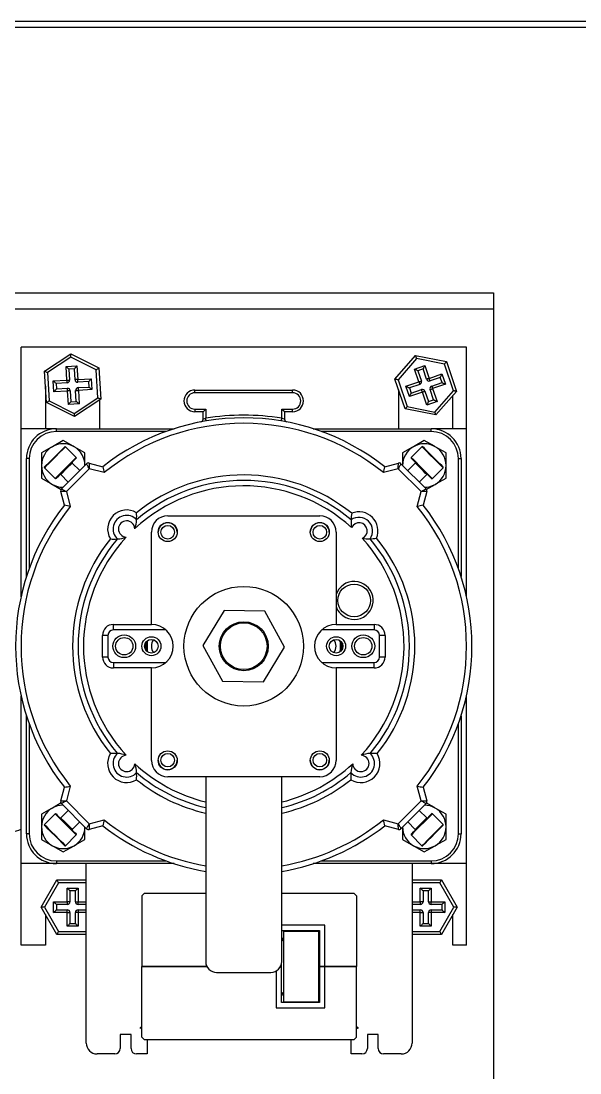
# Model space of a CAD drawing. Header units: millimetres. Extents: x 4754612 to 5801174, y 2368242 to 2777223.
# Drawn here: x 4952166.3 to 4952239.8, y 2603211.4 to 2603349.6 of the extents above; entities that cross this region are included whole.
import ezdxf

# ---------------------------------------------------------------- set-up
doc = ezdxf.new("R2010")
doc.units = ezdxf.units.MM
doc.header["$LTSCALE"] = 1000
doc.layers.add('(주)하나기공-LEADER', color=7, linetype='Continuous')

msp = doc.modelspace()

# ---------------------------------------------------------------- linework, layer by layer
at = {"layer": '(주)하나기공-LEADER', "color": 8, "linetype": 'ByBlock', "lineweight": -2}
for p, q in [((4952228.443, 2603311.764), (4952035.586, 2603311.764)), ((4952166.315, 2603296.05), (4952166.315, 2603306.764)), ((4952224.886, 2603306.764), (4952166.315, 2603306.764)), ((4952224.886, 2603296.05), (4952224.886, 2603306.764)), ((4952169.413, 2603303.611), (4952172.856, 2603305.881)), ((4952172.88, 2603305.469), (4952169.782, 2603303.426)), ((4952172.856, 2603305.881), (4952176.543, 2603304.035)), ((4952176.199, 2603303.808), (4952172.88, 2603305.469)), ((4952215.483, 2603302.564), (4952218.199, 2603305.668)), ((4952218.332, 2603305.277), (4952215.888, 2603302.484)), ((4952218.199, 2603305.668), (4952222.245, 2603304.868)), ((4952221.973, 2603304.558), (4952218.332, 2603305.277)), ((4952222.245, 2603304.868), (4952223.575, 2603300.964)), ((4952169.658, 2603299.494), (4952169.413, 2603303.611)), ((4952169.782, 2603303.426), (4952170.002, 2603299.721)), ((4952172.239, 2603304.217), (4952173.665, 2603304.302)), ((4952172.345, 2603302.435), (4952172.239, 2603304.217)), ((4952173.33, 2603303.925), (4952172.617, 2603303.882)), ((4952172.617, 2603303.882), (4952172.702, 2603302.456)), ((4952173.415, 2603302.498), (4952173.33, 2603303.925)), ((4952173.665, 2603304.302), (4952173.771, 2603302.52)), ((4952176.419, 2603300.103), (4952176.199, 2603303.808)), ((4952176.543, 2603304.035), (4952176.788, 2603299.918)), ((4952218.047, 2603303.9), (4952219.399, 2603304.361)), ((4952218.623, 2603302.21), (4952218.047, 2603303.9)), ((4952219.176, 2603303.908), (4952218.5, 2603303.677)), ((4952218.5, 2603303.677), (4952218.961, 2603302.325)), ((4952219.637, 2603302.556), (4952219.176, 2603303.908)), ((4952219.399, 2603304.361), (4952219.975, 2603302.671)), ((4952223.17, 2603301.044), (4952221.973, 2603304.558)), ((4952170.562, 2603302.329), (4952172.345, 2603302.435)), ((4952170.647, 2603300.903), (4952170.562, 2603302.329)), ((4952172.366, 2603302.078), (4952170.94, 2603301.994)), ((4952173.771, 2603302.52), (4952175.554, 2603302.626)), ((4952175.218, 2603302.248), (4952173.792, 2603302.163)), ((4952175.261, 2603301.535), (4952175.218, 2603302.248)), ((4952175.554, 2603302.626), (4952175.638, 2603301.2)), ((4952216.814, 2603298.661), (4952215.483, 2603302.564)), ((4952215.888, 2603302.484), (4952217.085, 2603298.971)), ((4952216.932, 2603301.634), (4952218.623, 2603302.21)), ((4952219.975, 2603302.671), (4952221.665, 2603303.247)), ((4952221.442, 2603302.793), (4952220.09, 2603302.333)), ((4952220.32, 2603301.657), (4952221.673, 2603302.117)), ((4952221.673, 2603302.117), (4952221.442, 2603302.793)), ((4952221.665, 2603303.247), (4952222.126, 2603301.894)), ((4952169.529, 2603301.658), (4952169.529, 2603296.05)), ((4952172.43, 2603301.009), (4952170.647, 2603300.903)), ((4952170.94, 2603301.994), (4952170.983, 2603301.28)), ((4952170.983, 2603301.28), (4952172.409, 2603301.365)), ((4952172.536, 2603299.226), (4952172.43, 2603301.009)), ((4952172.786, 2603301.03), (4952172.871, 2603299.604)), ((4952173.584, 2603299.646), (4952173.499, 2603301.072)), ((4952173.835, 2603301.45), (4952175.261, 2603301.535)), ((4952175.638, 2603301.2), (4952173.856, 2603301.094)), ((4952173.856, 2603301.094), (4952173.962, 2603299.311)), ((4952189.172, 2603300.78), (4952189.172, 2603301.137)), ((4952189.172, 2603301.137), (4952202.029, 2603301.137)), ((4952202.029, 2603300.78), (4952189.172, 2603300.78)), ((4952202.029, 2603300.78), (4952202.029, 2603301.137)), ((4952215.958, 2603301.172), (4952215.958, 2603296.05)), ((4952217.393, 2603300.282), (4952216.932, 2603301.634)), ((4952218.738, 2603301.872), (4952217.385, 2603301.411)), ((4952217.385, 2603301.411), (4952217.616, 2603300.735)), ((4952219.083, 2603300.858), (4952217.393, 2603300.282)), ((4952217.616, 2603300.735), (4952218.968, 2603301.196)), ((4952219.659, 2603299.167), (4952219.083, 2603300.858)), ((4952219.421, 2603300.973), (4952219.882, 2603299.621)), ((4952220.558, 2603299.851), (4952220.097, 2603301.203)), ((4952222.126, 2603301.894), (4952220.436, 2603301.319)), ((4952220.436, 2603301.319), (4952221.011, 2603299.628)), ((4952220.726, 2603298.251), (4952223.17, 2603301.044)), ((4952223.575, 2603300.964), (4952220.859, 2603297.861)), ((4952173.345, 2603297.648), (4952169.658, 2603299.494)), ((4952170.002, 2603299.721), (4952173.321, 2603298.059)), ((4952173.962, 2603299.311), (4952172.536, 2603299.226)), ((4952172.871, 2603299.604), (4952173.584, 2603299.646)), ((4952173.321, 2603298.059), (4952176.419, 2603300.103)), ((4952176.788, 2603299.918), (4952173.345, 2603297.648)), ((4952176.672, 2603296.05), (4952176.672, 2603299.841)), ((4952221.011, 2603299.628), (4952219.659, 2603299.167)), ((4952219.882, 2603299.621), (4952220.558, 2603299.851)), ((4952223.1, 2603296.05), (4952223.1, 2603300.422)), ((4952189.172, 2603298.637), (4952190.6, 2603298.637)), ((4952189.172, 2603298.637), (4952189.172, 2603298.28)), ((4952190.243, 2603298.28), (4952189.172, 2603298.28)), ((4952190.6, 2603298.637), (4952190.243, 2603298.28)), ((4952190.243, 2603297.293), (4952190.243, 2603298.28)), ((4952190.6, 2603298.637), (4952190.6, 2603297.421)), ((4952200.6, 2603297.421), (4952200.6, 2603298.637)), ((4952200.6, 2603298.637), (4952202.029, 2603298.637)), ((4952200.958, 2603298.28), (4952200.958, 2603297.293)), ((4952202.029, 2603298.28), (4952200.958, 2603298.28)), ((4952202.029, 2603298.28), (4952202.029, 2603298.637)), ((4952220.859, 2603297.861), (4952216.814, 2603298.661)), ((4952217.085, 2603298.971), (4952220.726, 2603298.251)), ((4952166.315, 2603273.986), (4952166.315, 2603296.05)), ((4952170.958, 2603296.05), (4952166.315, 2603296.05)), ((4952170.958, 2603295.693), (4952170.958, 2603296.05)), ((4952170.958, 2603296.05), (4952186.453, 2603296.05)), ((4952185.405, 2603295.693), (4952170.958, 2603295.693)), ((4952204.748, 2603296.05), (4952220.243, 2603296.05)), ((4952220.243, 2603295.693), (4952205.796, 2603295.693)), ((4952224.886, 2603296.05), (4952220.243, 2603296.05)), ((4952220.243, 2603295.693), (4952220.243, 2603296.05)), ((4952224.886, 2603273.986), (4952224.886, 2603296.05)), ((4952171.862, 2603294.516), (4952170.433, 2603293.691)), ((4952219.339, 2603294.516), (4952217.91, 2603293.691)), ((4952169.005, 2603292.867), (4952169.005, 2603291.217)), ((4952170.841, 2603292.469), (4952172.064, 2603293.692)), ((4952173.579, 2603292.278), (4952172.165, 2603293.692)), ((4952174.719, 2603292.867), (4952173.29, 2603293.691)), ((4952174.719, 2603291.217), (4952174.719, 2603292.867)), ((4952216.482, 2603292.867), (4952216.482, 2603291.217)), ((4952219.036, 2603293.692), (4952217.622, 2603292.278)), ((4952222.196, 2603292.867), (4952220.768, 2603293.691)), ((4952222.196, 2603291.217), (4952222.196, 2603292.867)), ((4952167.386, 2603292.121), (4952167.029, 2603292.121)), ((4952167.029, 2603276.626), (4952167.029, 2603292.121)), ((4952167.386, 2603292.121), (4952167.386, 2603277.674)), ((4952169.005, 2603291.217), (4952169.005, 2603289.568)), ((4952170.801, 2603289.5), (4952172.31, 2603291.009)), ((4952171.625, 2603288.153), (4952174.926, 2603291.454)), ((4952172.31, 2603291.009), (4952173.579, 2603292.278)), ((4952173.579, 2603292.177), (4952172.356, 2603290.954)), ((4952173.049, 2603291.545), (4952172.356, 2603290.853)), ((4952174.033, 2603290.561), (4952173.049, 2603291.545)), ((4952175.271, 2603291.547), (4952177.063, 2603291.066)), ((4952214.137, 2603291.066), (4952215.93, 2603291.547)), ((4952216.275, 2603291.454), (4952219.576, 2603288.153)), ((4952218.152, 2603291.545), (4952217.168, 2603290.561)), ((4952221.739, 2603291.09), (4952221.814, 2603291.015)), ((4952222.196, 2603289.568), (4952222.196, 2603291.217)), ((4952223.815, 2603292.121), (4952224.172, 2603292.121)), ((4952223.815, 2603277.674), (4952223.815, 2603292.121)), ((4952224.172, 2603292.121), (4952224.172, 2603276.626)), ((4952169.387, 2603290.914), (4952170.801, 2603289.5)), ((4952172.356, 2603290.853), (4952171.534, 2603290.03)), ((4952171.534, 2603290.03), (4952172.518, 2603289.046)), ((4952175.285, 2603290.803), (4952172.276, 2603287.794)), ((4952177.226, 2603290.283), (4952175.285, 2603290.803)), ((4952215.916, 2603290.803), (4952213.974, 2603290.283)), ((4952218.925, 2603287.794), (4952215.916, 2603290.803)), ((4952218.683, 2603289.046), (4952219.667, 2603290.03)), ((4952220.4, 2603289.5), (4952221.814, 2603290.914)), ((4952169.005, 2603289.568), (4952170.433, 2603288.743)), ((4952219.598, 2603288.068), (4952220.768, 2603288.743)), ((4952220.322, 2603289.578), (4952220.4, 2603289.5)), ((4952172.013, 2603286.015), (4952171.532, 2603287.808)), ((4952172.276, 2603287.794), (4952172.796, 2603285.853)), ((4952218.405, 2603285.853), (4952218.925, 2603287.794)), ((4952219.668, 2603287.808), (4952219.188, 2603286.015)), ((4952185.6, 2603284.621), (4952205.6, 2603284.621)), ((4952183.458, 2603270.336), (4952183.458, 2603282.479)), ((4952207.743, 2603282.479), (4952207.743, 2603270.336)), ((4952193.014, 2603272.175), (4952190.24, 2603267.587)), ((4952198.374, 2603272.066), (4952193.014, 2603272.175)), ((4952200.96, 2603267.37), (4952198.374, 2603272.066)), ((4952178.458, 2603269.621), (4952178.458, 2603270.336)), ((4952178.458, 2603270.336), (4952183.458, 2603270.336)), ((4952207.743, 2603270.336), (4952212.743, 2603270.336)), ((4952212.743, 2603270.336), (4952212.743, 2603269.621)), ((4952177.029, 2603266.05), (4952177.029, 2603268.907)), ((4952177.743, 2603268.907), (4952177.029, 2603268.907)), ((4952177.743, 2603268.907), (4952177.743, 2603266.05)), ((4952185.347, 2603269.621), (4952178.458, 2603269.621)), ((4952212.743, 2603269.621), (4952205.853, 2603269.621)), ((4952213.458, 2603266.05), (4952213.458, 2603268.907)), ((4952214.172, 2603268.907), (4952213.458, 2603268.907)), ((4952214.172, 2603268.907), (4952214.172, 2603266.05)), ((4952190.24, 2603267.587), (4952192.827, 2603262.891)), ((4952198.187, 2603262.783), (4952200.96, 2603267.37)), ((4952177.743, 2603266.05), (4952177.029, 2603266.05)), ((4952178.458, 2603265.336), (4952178.458, 2603264.621)), ((4952178.458, 2603265.336), (4952185.347, 2603265.336)), ((4952205.853, 2603265.336), (4952212.743, 2603265.336)), ((4952212.743, 2603264.621), (4952212.743, 2603265.336)), ((4952214.172, 2603266.05), (4952213.458, 2603266.05)), ((4952183.458, 2603264.621), (4952178.458, 2603264.621)), ((4952183.458, 2603252.479), (4952183.458, 2603264.621)), ((4952212.743, 2603264.621), (4952207.743, 2603264.621)), ((4952207.743, 2603264.621), (4952207.743, 2603252.479)), ((4952192.827, 2603262.891), (4952198.187, 2603262.783)), ((4952166.315, 2603238.907), (4952166.315, 2603260.971)), ((4952224.886, 2603238.907), (4952224.886, 2603260.971)), ((4952167.029, 2603242.836), (4952167.029, 2603258.331)), ((4952224.172, 2603258.331), (4952224.172, 2603242.836)), ((4952167.386, 2603257.283), (4952167.386, 2603242.836)), ((4952223.815, 2603242.836), (4952223.815, 2603257.283)), ((4952205.6, 2603250.336), (4952185.6, 2603250.336)), ((4952190.6, 2603250.336), (4952190.6, 2603226.05)), ((4952200.6, 2603226.05), (4952200.6, 2603250.336)), ((4952171.532, 2603247.149), (4952172.013, 2603248.942)), ((4952172.796, 2603249.105), (4952172.276, 2603247.163)), ((4952218.925, 2603247.163), (4952218.405, 2603249.105)), ((4952219.188, 2603248.942), (4952219.668, 2603247.149)), ((4952171.603, 2603246.889), (4952170.433, 2603246.214)), ((4952174.926, 2603243.503), (4952171.625, 2603246.804)), ((4952172.276, 2603247.163), (4952175.285, 2603244.154)), ((4952215.916, 2603244.154), (4952218.925, 2603247.163)), ((4952219.576, 2603246.804), (4952216.275, 2603243.503)), ((4952169.005, 2603245.39), (4952169.005, 2603243.74)), ((4952170.801, 2603245.457), (4952169.387, 2603244.043)), ((4952172.518, 2603245.911), (4952171.534, 2603244.927)), ((4952219.667, 2603244.927), (4952218.683, 2603245.911)), ((4952221.814, 2603244.043), (4952220.4, 2603245.457)), ((4952222.196, 2603245.39), (4952220.768, 2603246.214)), ((4952222.196, 2603243.74), (4952222.196, 2603245.39)), ((4952173.049, 2603243.412), (4952174.033, 2603244.396)), ((4952175.285, 2603244.154), (4952177.226, 2603244.674)), ((4952213.974, 2603244.674), (4952215.916, 2603244.154)), ((4952217.168, 2603244.396), (4952218.152, 2603243.412)), ((4952167.386, 2603242.836), (4952167.029, 2603242.836)), ((4952169.005, 2603243.74), (4952169.005, 2603242.09)), ((4952172.165, 2603241.265), (4952173.579, 2603242.679)), ((4952174.719, 2603242.09), (4952174.719, 2603243.74)), ((4952177.063, 2603243.891), (4952175.271, 2603243.41)), ((4952215.93, 2603243.41), (4952214.137, 2603243.891)), ((4952216.482, 2603243.74), (4952216.482, 2603242.09)), ((4952217.622, 2603242.679), (4952219.036, 2603241.265)), ((4952222.196, 2603242.09), (4952222.196, 2603243.74)), ((4952223.815, 2603242.836), (4952224.172, 2603242.836)), ((4952169.005, 2603242.09), (4952170.433, 2603241.266)), ((4952171.862, 2603240.441), (4952173.29, 2603241.266)), ((4952216.482, 2603242.09), (4952217.91, 2603241.266)), ((4952219.339, 2603240.441), (4952220.768, 2603241.266)), ((4952170.958, 2603238.907), (4952166.315, 2603238.907)), ((4952166.315, 2603228.193), (4952166.315, 2603238.907)), ((4952170.958, 2603239.264), (4952170.958, 2603238.907)), ((4952170.958, 2603239.264), (4952185.405, 2603239.264)), ((4952186.453, 2603238.907), (4952170.958, 2603238.907)), ((4952174.886, 2603215.336), (4952174.886, 2603238.907)), ((4952220.243, 2603238.907), (4952204.748, 2603238.907)), ((4952205.796, 2603239.264), (4952220.243, 2603239.264)), ((4952217.743, 2603238.907), (4952217.743, 2603215.336)), ((4952220.243, 2603239.264), (4952220.243, 2603238.907)), ((4952224.886, 2603238.907), (4952220.243, 2603238.907)), ((4952224.886, 2603228.193), (4952224.886, 2603238.907)), ((4952168.977, 2603233.193), (4952171.038, 2603236.764)), ((4952171.245, 2603236.407), (4952169.389, 2603233.193)), ((4952171.038, 2603236.764), (4952174.886, 2603236.764)), ((4952174.886, 2603236.407), (4952171.245, 2603236.407)), ((4952172.386, 2603233.907), (4952172.386, 2603235.693)), ((4952172.386, 2603235.693), (4952173.815, 2603235.693)), ((4952173.815, 2603235.693), (4952173.815, 2603233.907)), ((4952217.743, 2603236.764), (4952221.591, 2603236.764)), ((4952221.385, 2603236.407), (4952217.743, 2603236.407)), ((4952218.815, 2603235.693), (4952220.243, 2603235.693)), ((4952218.815, 2603233.907), (4952218.815, 2603235.693)), ((4952220.243, 2603235.693), (4952220.243, 2603233.907)), ((4952223.241, 2603233.193), (4952221.385, 2603236.407)), ((4952221.591, 2603236.764), (4952223.653, 2603233.193)), ((4952172.743, 2603235.336), (4952172.743, 2603233.907)), ((4952173.458, 2603235.336), (4952172.743, 2603235.336)), ((4952173.458, 2603233.907), (4952173.458, 2603235.336)), ((4952182.565, 2603235.043), (4952182.208, 2603234.686)), ((4952182.208, 2603234.686), (4952182.208, 2603225.4)), ((4952182.565, 2603235.043), (4952190.6, 2603235.043)), ((4952200.6, 2603235.043), (4952210.065, 2603235.043)), ((4952210.422, 2603234.686), (4952210.065, 2603235.043)), ((4952210.422, 2603234.686), (4952210.422, 2603225.4)), ((4952219.172, 2603235.336), (4952219.172, 2603233.907)), ((4952219.886, 2603235.336), (4952219.172, 2603235.336)), ((4952219.886, 2603233.907), (4952219.886, 2603235.336)), ((4952169.389, 2603233.193), (4952168.977, 2603233.193)), ((4952171.038, 2603229.621), (4952168.977, 2603233.193)), ((4952169.389, 2603233.193), (4952171.245, 2603229.979)), ((4952170.6, 2603232.479), (4952170.6, 2603233.907)), ((4952170.6, 2603233.907), (4952172.386, 2603233.907)), ((4952170.958, 2603233.55), (4952170.958, 2603232.836)), ((4952172.386, 2603233.55), (4952170.958, 2603233.55)), ((4952172.743, 2603233.907), (4952172.386, 2603233.907)), ((4952172.386, 2603233.907), (4952172.386, 2603233.55)), ((4952173.458, 2603233.907), (4952173.815, 2603233.907)), ((4952173.815, 2603233.55), (4952173.815, 2603233.907)), ((4952173.815, 2603233.907), (4952174.886, 2603233.907)), ((4952174.886, 2603233.55), (4952173.815, 2603233.55)), ((4952217.743, 2603233.907), (4952218.815, 2603233.907)), ((4952218.815, 2603233.55), (4952217.743, 2603233.55)), ((4952218.815, 2603233.907), (4952218.815, 2603233.55)), ((4952219.172, 2603233.907), (4952218.815, 2603233.907)), ((4952219.886, 2603233.907), (4952220.243, 2603233.907)), ((4952220.243, 2603233.907), (4952222.029, 2603233.907)), ((4952220.243, 2603233.55), (4952220.243, 2603233.907)), ((4952221.672, 2603233.55), (4952220.243, 2603233.55)), ((4952221.385, 2603229.979), (4952223.241, 2603233.193)), ((4952223.653, 2603233.193), (4952221.591, 2603229.621)), ((4952221.672, 2603232.836), (4952221.672, 2603233.55)), ((4952222.029, 2603233.907), (4952222.029, 2603232.479)), ((4952223.653, 2603233.193), (4952223.241, 2603233.193)), ((4952169.529, 2603232.236), (4952169.529, 2603228.193)), ((4952172.386, 2603232.479), (4952170.6, 2603232.479)), ((4952170.958, 2603232.836), (4952172.386, 2603232.836)), ((4952172.386, 2603232.479), (4952172.386, 2603232.836)), ((4952172.386, 2603230.693), (4952172.386, 2603232.479)), ((4952172.386, 2603232.479), (4952172.743, 2603232.479)), ((4952172.743, 2603232.479), (4952172.743, 2603231.05)), ((4952173.458, 2603231.05), (4952173.458, 2603232.479)), ((4952173.815, 2603232.479), (4952173.458, 2603232.479)), ((4952173.815, 2603232.836), (4952173.815, 2603232.479)), ((4952173.815, 2603232.836), (4952174.886, 2603232.836)), ((4952173.815, 2603232.479), (4952173.815, 2603230.693)), ((4952174.886, 2603232.479), (4952173.815, 2603232.479)), ((4952217.743, 2603232.836), (4952218.815, 2603232.836)), ((4952218.815, 2603232.479), (4952217.743, 2603232.479)), ((4952218.815, 2603232.479), (4952218.815, 2603232.836)), ((4952218.815, 2603230.693), (4952218.815, 2603232.479)), ((4952218.815, 2603232.479), (4952219.172, 2603232.479)), ((4952219.172, 2603232.479), (4952219.172, 2603231.05)), ((4952219.886, 2603231.05), (4952219.886, 2603232.479)), ((4952220.243, 2603232.479), (4952219.886, 2603232.479)), ((4952220.243, 2603232.836), (4952221.672, 2603232.836)), ((4952220.243, 2603232.836), (4952220.243, 2603232.479)), ((4952220.243, 2603232.479), (4952220.243, 2603230.693)), ((4952222.029, 2603232.479), (4952220.243, 2603232.479)), ((4952223.1, 2603228.193), (4952223.1, 2603232.236)), ((4952173.815, 2603230.693), (4952172.386, 2603230.693)), ((4952172.743, 2603231.05), (4952173.458, 2603231.05)), ((4952206.279, 2603230.829), (4952200.6, 2603230.829)), ((4952206.279, 2603225.4), (4952206.279, 2603230.829)), ((4952220.243, 2603230.693), (4952218.815, 2603230.693)), ((4952219.172, 2603231.05), (4952219.886, 2603231.05)), ((4952174.886, 2603229.621), (4952171.038, 2603229.621)), ((4952171.245, 2603229.979), (4952174.886, 2603229.979)), ((4952200.6, 2603230.114), (4952205.565, 2603230.114)), ((4952200.85, 2603230.043), (4952205.493, 2603230.043)), ((4952200.85, 2603220.757), (4952200.85, 2603230.043)), ((4952205.493, 2603230.043), (4952205.493, 2603230.114)), ((4952205.493, 2603220.757), (4952205.493, 2603230.043)), ((4952205.565, 2603230.114), (4952205.565, 2603225.4)), ((4952217.743, 2603229.979), (4952221.385, 2603229.979)), ((4952221.591, 2603229.621), (4952217.743, 2603229.621)), ((4952169.529, 2603228.193), (4952166.315, 2603228.193)), ((4952224.886, 2603228.193), (4952223.1, 2603228.193)), ((4952182.208, 2603225.4), (4952190.757, 2603225.4)), ((4952182.208, 2603216.114), (4952182.208, 2603225.4)), ((4952190.757, 2603225.4), (4952182.208, 2603225.4)), ((4952192.029, 2603224.621), (4952199.172, 2603224.621)), ((4952199.85, 2603224.793), (4952199.85, 2603219.971)), ((4952200.444, 2603225.4), (4952200.565, 2603225.4)), ((4952200.565, 2603225.4), (4952200.444, 2603225.4)), ((4952200.565, 2603225.4), (4952200.565, 2603225.733)), ((4952200.565, 2603220.686), (4952200.565, 2603225.4)), ((4952205.565, 2603225.4), (4952206.279, 2603225.4)), ((4952205.565, 2603225.4), (4952205.565, 2603220.686)), ((4952206.279, 2603225.4), (4952205.565, 2603225.4)), ((4952206.279, 2603225.4), (4952210.422, 2603225.4)), ((4952206.279, 2603219.971), (4952206.279, 2603225.4)), ((4952210.422, 2603225.4), (4952206.279, 2603225.4)), ((4952210.422, 2603216.114), (4952210.422, 2603225.4)), ((4952205.565, 2603220.686), (4952200.565, 2603220.686)), ((4952200.85, 2603220.757), (4952205.493, 2603220.757)), ((4952205.493, 2603220.686), (4952205.493, 2603220.757)), ((4952199.85, 2603219.971), (4952206.279, 2603219.971)), ((4952180.779, 2603216.471), (4952179.35, 2603216.471)), ((4952179.35, 2603216.471), (4952179.35, 2603214.621)), ((4952180.779, 2603214.621), (4952180.779, 2603216.471)), ((4952182.208, 2603217.461), (4952181.932, 2603217.347)), ((4952181.932, 2603217.347), (4952182.208, 2603217.233)), ((4952210.697, 2603217.347), (4952210.422, 2603217.461)), ((4952210.422, 2603217.233), (4952210.697, 2603217.347)), ((4952213.279, 2603216.471), (4952211.85, 2603216.471)), ((4952211.85, 2603216.471), (4952211.85, 2603214.621)), ((4952213.279, 2603214.621), (4952213.279, 2603216.471)), ((4952182.208, 2603216.114), (4952182.565, 2603215.757)), ((4952210.065, 2603215.757), (4952182.565, 2603215.757)), ((4952182.922, 2603215.757), (4952182.922, 2603213.907)), ((4952209.708, 2603213.907), (4952209.708, 2603215.757)), ((4952210.065, 2603215.757), (4952210.422, 2603216.114)), ((4952178.636, 2603213.907), (4952176.315, 2603213.907)), ((4952182.922, 2603213.907), (4952181.493, 2603213.907)), ((4952211.136, 2603213.907), (4952209.708, 2603213.907)), ((4952216.315, 2603213.907), (4952213.993, 2603213.907))]:
    msp.add_line(p, q, dxfattribs=at)
at = {"layer": '(주)하나기공-LEADER', "color": 4}
msp.add_lwpolyline([(4952312.443, 2603348.764), (4952013.3, 2603348.764), (4952013.3, 2603349.621), (4952013.3, 2603349.621), (4952312.443, 2603349.621)], dxfattribs=at)
at = {"layer": '(주)하나기공-LEADER', "color": 8, "linetype": 'ByBlock', "lineweight": -2}
msp.add_lwpolyline([(4952228.443, 2603208.907), (4952035.586, 2603208.907), (4952035.586, 2603311.764), (4952035.586, 2603313.907), (4952228.443, 2603313.907), (4952228.443, 2603311.764)], close=True, dxfattribs=at)
for points in [[(4952172.88, 2603305.469), (4952172.875, 2603305.55), (4952172.871, 2603305.627), (4952172.866, 2603305.698), (4952172.863, 2603305.76), (4952172.86, 2603305.812), (4952172.857, 2603305.85), (4952172.856, 2603305.873), (4952172.856, 2603305.881)], [(4952218.332, 2603305.277), (4952218.306, 2603305.354), (4952218.281, 2603305.427), (4952218.258, 2603305.494), (4952218.238, 2603305.553), (4952218.221, 2603305.602), (4952218.209, 2603305.638), (4952218.201, 2603305.66), (4952218.199, 2603305.668)], [(4952221.973, 2603304.558), (4952222.026, 2603304.618), (4952222.077, 2603304.676), (4952222.124, 2603304.73), (4952222.165, 2603304.777), (4952222.199, 2603304.816), (4952222.224, 2603304.844), (4952222.239, 2603304.862), (4952222.245, 2603304.868)], [(4952169.782, 2603303.426), (4952169.71, 2603303.462), (4952169.641, 2603303.497), (4952169.577, 2603303.528), (4952169.521, 2603303.556), (4952169.475, 2603303.579), (4952169.441, 2603303.596), (4952169.42, 2603303.607), (4952169.413, 2603303.611)], [(4952172.239, 2603304.217), (4952172.313, 2603304.152), (4952172.384, 2603304.089), (4952172.449, 2603304.031), (4952172.506, 2603303.98), (4952172.553, 2603303.939), (4952172.588, 2603303.908), (4952172.609, 2603303.889), (4952172.617, 2603303.882)], [(4952173.665, 2603304.302), (4952173.6, 2603304.229), (4952173.537, 2603304.158), (4952173.479, 2603304.092), (4952173.428, 2603304.035), (4952173.386, 2603303.988), (4952173.355, 2603303.953), (4952173.336, 2603303.932), (4952173.33, 2603303.925)], [(4952176.199, 2603303.808), (4952176.266, 2603303.852), (4952176.331, 2603303.894), (4952176.39, 2603303.934), (4952176.442, 2603303.968), (4952176.485, 2603303.996), (4952176.517, 2603304.017), (4952176.537, 2603304.03), (4952176.543, 2603304.035)], [(4952218.047, 2603303.9), (4952218.135, 2603303.857), (4952218.22, 2603303.815), (4952218.298, 2603303.776), (4952218.367, 2603303.743), (4952218.423, 2603303.715), (4952218.465, 2603303.694), (4952218.491, 2603303.682), (4952218.5, 2603303.677)], [(4952219.399, 2603304.361), (4952219.355, 2603304.273), (4952219.313, 2603304.188), (4952219.275, 2603304.109), (4952219.241, 2603304.041), (4952219.213, 2603303.984), (4952219.193, 2603303.942), (4952219.18, 2603303.916), (4952219.176, 2603303.908)], [(4952170.562, 2603302.329), (4952170.636, 2603302.263), (4952170.707, 2603302.201), (4952170.772, 2603302.143), (4952170.83, 2603302.092), (4952170.877, 2603302.05), (4952170.911, 2603302.019), (4952170.933, 2603302), (4952170.94, 2603301.994)], [(4952172.345, 2603302.435), (4952172.415, 2603302.439), (4952172.481, 2603302.443), (4952172.543, 2603302.447), (4952172.597, 2603302.45), (4952172.641, 2603302.452), (4952172.674, 2603302.454), (4952172.695, 2603302.456), (4952172.702, 2603302.456)], [(4952172.345, 2603302.435), (4952172.349, 2603302.365), (4952172.353, 2603302.298), (4952172.357, 2603302.237), (4952172.36, 2603302.183), (4952172.363, 2603302.138), (4952172.365, 2603302.105), (4952172.366, 2603302.085), (4952172.366, 2603302.078)], [(4952173.771, 2603302.52), (4952173.702, 2603302.516), (4952173.635, 2603302.512), (4952173.573, 2603302.508), (4952173.519, 2603302.505), (4952173.475, 2603302.502), (4952173.442, 2603302.5), (4952173.421, 2603302.499), (4952173.415, 2603302.498)], [(4952173.792, 2603302.163), (4952173.792, 2603302.17), (4952173.791, 2603302.19), (4952173.789, 2603302.223), (4952173.786, 2603302.268), (4952173.783, 2603302.322), (4952173.779, 2603302.383), (4952173.775, 2603302.45), (4952173.771, 2603302.52)], [(4952175.218, 2603302.248), (4952175.225, 2603302.255), (4952175.244, 2603302.277), (4952175.275, 2603302.312), (4952175.317, 2603302.359), (4952175.367, 2603302.416), (4952175.425, 2603302.481), (4952175.488, 2603302.552), (4952175.554, 2603302.626)], [(4952215.888, 2603302.484), (4952215.809, 2603302.5), (4952215.733, 2603302.515), (4952215.663, 2603302.529), (4952215.602, 2603302.541), (4952215.552, 2603302.551), (4952215.514, 2603302.558), (4952215.491, 2603302.563), (4952215.483, 2603302.564)], [(4952218.623, 2603302.21), (4952218.688, 2603302.232), (4952218.752, 2603302.254), (4952218.81, 2603302.274), (4952218.862, 2603302.291), (4952218.904, 2603302.306), (4952218.935, 2603302.316), (4952218.954, 2603302.323), (4952218.961, 2603302.325)], [(4952218.623, 2603302.21), (4952218.645, 2603302.144), (4952218.667, 2603302.081), (4952218.687, 2603302.022), (4952218.704, 2603301.971), (4952218.718, 2603301.929), (4952218.729, 2603301.898), (4952218.735, 2603301.878), (4952218.738, 2603301.872)], [(4952219.975, 2603302.671), (4952219.909, 2603302.648), (4952219.845, 2603302.627), (4952219.787, 2603302.607), (4952219.736, 2603302.589), (4952219.694, 2603302.575), (4952219.662, 2603302.564), (4952219.643, 2603302.558), (4952219.637, 2603302.556)], [(4952220.09, 2603302.333), (4952220.088, 2603302.339), (4952220.081, 2603302.358), (4952220.071, 2603302.39), (4952220.056, 2603302.432), (4952220.039, 2603302.483), (4952220.019, 2603302.541), (4952219.997, 2603302.605), (4952219.975, 2603302.671)], [(4952221.442, 2603302.793), (4952221.446, 2603302.802), (4952221.459, 2603302.828), (4952221.48, 2603302.87), (4952221.507, 2603302.926), (4952221.541, 2603302.995), (4952221.58, 2603303.073), (4952221.622, 2603303.158), (4952221.665, 2603303.247)], [(4952221.673, 2603302.117), (4952221.681, 2603302.113), (4952221.707, 2603302.1), (4952221.749, 2603302.08), (4952221.805, 2603302.052), (4952221.874, 2603302.018), (4952221.952, 2603301.98), (4952222.037, 2603301.938), (4952222.126, 2603301.894)], [(4952170.647, 2603300.903), (4952170.713, 2603300.976), (4952170.776, 2603301.047), (4952170.834, 2603301.113), (4952170.884, 2603301.17), (4952170.926, 2603301.217), (4952170.957, 2603301.252), (4952170.976, 2603301.273), (4952170.983, 2603301.28)], [(4952172.43, 2603301.009), (4952172.426, 2603301.078), (4952172.422, 2603301.145), (4952172.418, 2603301.207), (4952172.415, 2603301.261), (4952172.412, 2603301.305), (4952172.41, 2603301.338), (4952172.409, 2603301.358), (4952172.409, 2603301.365)], [(4952172.786, 2603301.03), (4952172.779, 2603301.03), (4952172.759, 2603301.028), (4952172.726, 2603301.026), (4952172.682, 2603301.024), (4952172.628, 2603301.021), (4952172.566, 2603301.017), (4952172.499, 2603301.013), (4952172.43, 2603301.009)], [(4952173.499, 2603301.072), (4952173.506, 2603301.073), (4952173.527, 2603301.074), (4952173.559, 2603301.076), (4952173.604, 2603301.079), (4952173.658, 2603301.082), (4952173.719, 2603301.086), (4952173.786, 2603301.089), (4952173.856, 2603301.094)], [(4952173.835, 2603301.45), (4952173.835, 2603301.443), (4952173.836, 2603301.423), (4952173.838, 2603301.39), (4952173.841, 2603301.346), (4952173.844, 2603301.292), (4952173.848, 2603301.23), (4952173.852, 2603301.163), (4952173.856, 2603301.094)], [(4952175.261, 2603301.535), (4952175.268, 2603301.529), (4952175.289, 2603301.509), (4952175.324, 2603301.478), (4952175.371, 2603301.437), (4952175.429, 2603301.386), (4952175.494, 2603301.328), (4952175.565, 2603301.265), (4952175.638, 2603301.2)], [(4952216.932, 2603301.634), (4952217.021, 2603301.591), (4952217.106, 2603301.549), (4952217.184, 2603301.51), (4952217.253, 2603301.476), (4952217.309, 2603301.449), (4952217.351, 2603301.428), (4952217.377, 2603301.415), (4952217.385, 2603301.411)], [(4952217.393, 2603300.282), (4952217.436, 2603300.37), (4952217.478, 2603300.455), (4952217.517, 2603300.534), (4952217.551, 2603300.602), (4952217.578, 2603300.659), (4952217.599, 2603300.701), (4952217.612, 2603300.726), (4952217.616, 2603300.735)], [(4952219.083, 2603300.858), (4952219.061, 2603300.924), (4952219.039, 2603300.987), (4952219.019, 2603301.046), (4952219.002, 2603301.097), (4952218.988, 2603301.139), (4952218.977, 2603301.17), (4952218.97, 2603301.189), (4952218.968, 2603301.196)], [(4952219.421, 2603300.973), (4952219.415, 2603300.971), (4952219.396, 2603300.964), (4952219.364, 2603300.954), (4952219.322, 2603300.939), (4952219.271, 2603300.922), (4952219.213, 2603300.902), (4952219.149, 2603300.88), (4952219.083, 2603300.858)], [(4952220.097, 2603301.203), (4952220.104, 2603301.206), (4952220.123, 2603301.212), (4952220.154, 2603301.223), (4952220.196, 2603301.237), (4952220.248, 2603301.255), (4952220.306, 2603301.274), (4952220.37, 2603301.296), (4952220.436, 2603301.319)], [(4952220.32, 2603301.657), (4952220.323, 2603301.65), (4952220.329, 2603301.631), (4952220.34, 2603301.6), (4952220.354, 2603301.558), (4952220.372, 2603301.506), (4952220.391, 2603301.448), (4952220.413, 2603301.384), (4952220.436, 2603301.319)], [(4952223.575, 2603300.964), (4952223.568, 2603300.966), (4952223.55, 2603300.969), (4952223.52, 2603300.975), (4952223.48, 2603300.983), (4952223.43, 2603300.993), (4952223.372, 2603301.004), (4952223.308, 2603301.017), (4952223.24, 2603301.03), (4952223.17, 2603301.044)], [(4952169.658, 2603299.494), (4952169.664, 2603299.498), (4952169.684, 2603299.511), (4952169.716, 2603299.532), (4952169.759, 2603299.56), (4952169.811, 2603299.595), (4952169.87, 2603299.634), (4952169.935, 2603299.677), (4952170.002, 2603299.721)], [(4952172.871, 2603299.604), (4952172.865, 2603299.597), (4952172.846, 2603299.575), (4952172.815, 2603299.54), (4952172.773, 2603299.493), (4952172.722, 2603299.436), (4952172.664, 2603299.371), (4952172.601, 2603299.3), (4952172.536, 2603299.226)], [(4952173.584, 2603299.646), (4952173.591, 2603299.64), (4952173.613, 2603299.621), (4952173.648, 2603299.59), (4952173.695, 2603299.548), (4952173.752, 2603299.497), (4952173.817, 2603299.439), (4952173.888, 2603299.376), (4952173.962, 2603299.311)], [(4952176.788, 2603299.918), (4952176.782, 2603299.921), (4952176.766, 2603299.929), (4952176.739, 2603299.943), (4952176.702, 2603299.961), (4952176.656, 2603299.984), (4952176.604, 2603300.01), (4952176.545, 2603300.039), (4952176.483, 2603300.071), (4952176.419, 2603300.103)], [(4952219.882, 2603299.621), (4952219.878, 2603299.612), (4952219.865, 2603299.586), (4952219.845, 2603299.544), (4952219.817, 2603299.488), (4952219.783, 2603299.419), (4952219.745, 2603299.341), (4952219.703, 2603299.256), (4952219.659, 2603299.167)], [(4952220.558, 2603299.851), (4952220.567, 2603299.847), (4952220.593, 2603299.834), (4952220.635, 2603299.814), (4952220.691, 2603299.786), (4952220.76, 2603299.752), (4952220.838, 2603299.714), (4952220.923, 2603299.672), (4952221.011, 2603299.628)], [(4952173.345, 2603297.648), (4952173.345, 2603297.656), (4952173.343, 2603297.679), (4952173.341, 2603297.717), (4952173.338, 2603297.768), (4952173.334, 2603297.831), (4952173.33, 2603297.902), (4952173.326, 2603297.979), (4952173.321, 2603298.059)], [(4952200.958, 2603298.28), (4952200.951, 2603298.287), (4952200.93, 2603298.308), (4952200.897, 2603298.341), (4952200.853, 2603298.385), (4952200.799, 2603298.439), (4952200.737, 2603298.501), (4952200.67, 2603298.568), (4952200.6, 2603298.637)], [(4952216.814, 2603298.661), (4952216.819, 2603298.667), (4952216.834, 2603298.684), (4952216.859, 2603298.713), (4952216.893, 2603298.751), (4952216.934, 2603298.798), (4952216.981, 2603298.852), (4952217.032, 2603298.91), (4952217.085, 2603298.971)], [(4952220.859, 2603297.861), (4952220.857, 2603297.868), (4952220.849, 2603297.89), (4952220.837, 2603297.926), (4952220.82, 2603297.975), (4952220.8, 2603298.034), (4952220.777, 2603298.102), (4952220.752, 2603298.175), (4952220.726, 2603298.251)], [(4952190.659, 2603297.069), (4952190.658, 2603297.076), (4952190.655, 2603297.096), (4952190.649, 2603297.128), (4952190.642, 2603297.172), (4952190.633, 2603297.225), (4952190.623, 2603297.286), (4952190.612, 2603297.352), (4952190.6, 2603297.421)], [(4952200.542, 2603297.069), (4952200.543, 2603297.076), (4952200.546, 2603297.096), (4952200.552, 2603297.128), (4952200.559, 2603297.172), (4952200.568, 2603297.225), (4952200.578, 2603297.286), (4952200.589, 2603297.352), (4952200.6, 2603297.421)], [(4952173.29, 2603293.691), (4952173.189, 2603293.75), (4952171.862, 2603294.516)], [(4952220.768, 2603293.691), (4952220.666, 2603293.75), (4952219.339, 2603294.516)], [(4952170.433, 2603293.691), (4952170.332, 2603293.633), (4952169.005, 2603292.867)], [(4952169.387, 2603291.015), (4952169.408, 2603291.036), (4952169.583, 2603291.211), (4952169.912, 2603291.54), (4952170.351, 2603291.979), (4952170.841, 2603292.469)], [(4952170.896, 2603292.423), (4952170.388, 2603291.915), (4952169.932, 2603291.459), (4952169.591, 2603291.118), (4952169.409, 2603290.936), (4952169.387, 2603290.914)], [(4952172.165, 2603293.692), (4952172.165, 2603293.692), (4952172.068, 2603293.595), (4952171.797, 2603293.324), (4952171.387, 2603292.915), (4952170.896, 2603292.423)], [(4952217.91, 2603293.691), (4952217.809, 2603293.633), (4952216.482, 2603292.867)], [(4952221.814, 2603290.914), (4952221.736, 2603290.992), (4952221.481, 2603291.247), (4952221.084, 2603291.644), (4952220.598, 2603292.13), (4952220.088, 2603292.639), (4952219.624, 2603293.104), (4952219.268, 2603293.46), (4952219.069, 2603293.659), (4952219.036, 2603293.692)], [(4952219.137, 2603293.692), (4952219.168, 2603293.661), (4952219.361, 2603293.468), (4952219.704, 2603293.125), (4952220.151, 2603292.678), (4952220.642, 2603292.187), (4952221.111, 2603291.718), (4952221.493, 2603291.336), (4952221.739, 2603291.09)], [(4952175.285, 2603290.803), (4952175.215, 2603290.93), (4952175.148, 2603291.052), (4952175.086, 2603291.165), (4952175.031, 2603291.263), (4952174.987, 2603291.344), (4952174.953, 2603291.405), (4952174.933, 2603291.442), (4952174.926, 2603291.454)], [(4952175.271, 2603291.547), (4952175.271, 2603291.532), (4952175.272, 2603291.49), (4952175.273, 2603291.421), (4952175.275, 2603291.329), (4952175.277, 2603291.216), (4952175.28, 2603291.088), (4952175.282, 2603290.948), (4952175.285, 2603290.803)], [(4952215.916, 2603290.803), (4952215.918, 2603290.948), (4952215.921, 2603291.088), (4952215.924, 2603291.216), (4952215.926, 2603291.329), (4952215.928, 2603291.421), (4952215.929, 2603291.49), (4952215.93, 2603291.532), (4952215.93, 2603291.547)], [(4952216.275, 2603291.454), (4952216.269, 2603291.444), (4952216.253, 2603291.415), (4952216.227, 2603291.367), (4952216.191, 2603291.302), (4952216.147, 2603291.222), (4952216.095, 2603291.129), (4952216.039, 2603291.026), (4952215.978, 2603290.916), (4952215.916, 2603290.803)], [(4952217.622, 2603292.278), (4952217.654, 2603292.245), (4952217.854, 2603292.045), (4952218.21, 2603291.689), (4952218.674, 2603291.225), (4952219.184, 2603290.716), (4952219.67, 2603290.23), (4952220.067, 2603289.832), (4952220.322, 2603289.578)], [(4952220.299, 2603289.5), (4952220.223, 2603289.575), (4952219.978, 2603289.82), (4952219.595, 2603290.203), (4952219.127, 2603290.672), (4952218.636, 2603291.163), (4952218.189, 2603291.61), (4952217.846, 2603291.953), (4952217.653, 2603292.145), (4952217.622, 2603292.177)], [(4952219.667, 2603290.03), (4952219.625, 2603290.073), (4952219.474, 2603290.223), (4952219.238, 2603290.459), (4952218.952, 2603290.746), (4952218.659, 2603291.038), (4952218.405, 2603291.293), (4952218.227, 2603291.471), (4952218.153, 2603291.544), (4952218.152, 2603291.545)], [(4952172.356, 2603290.954), (4952171.867, 2603290.464), (4952171.428, 2603290.025), (4952171.098, 2603289.696), (4952170.924, 2603289.521), (4952170.902, 2603289.5)], [(4952170.433, 2603288.743), (4952170.535, 2603288.684), (4952171.603, 2603288.068)], [(4952220.768, 2603288.743), (4952220.869, 2603288.801), (4952222.196, 2603289.568)], [(4952172.276, 2603287.794), (4952172.131, 2603287.797), (4952171.991, 2603287.799), (4952171.863, 2603287.802), (4952171.75, 2603287.804), (4952171.658, 2603287.806), (4952171.589, 2603287.807), (4952171.547, 2603287.808), (4952171.532, 2603287.808)], [(4952171.625, 2603288.153), (4952171.635, 2603288.148), (4952171.664, 2603288.131), (4952171.712, 2603288.105), (4952171.777, 2603288.069), (4952171.857, 2603288.025), (4952171.95, 2603287.973), (4952172.053, 2603287.917), (4952172.163, 2603287.856), (4952172.276, 2603287.794)], [(4952218.925, 2603287.794), (4952219.038, 2603287.856), (4952219.148, 2603287.917), (4952219.251, 2603287.973), (4952219.344, 2603288.025), (4952219.424, 2603288.069), (4952219.489, 2603288.105), (4952219.537, 2603288.131), (4952219.566, 2603288.148), (4952219.576, 2603288.153)], [(4952219.668, 2603287.808), (4952219.657, 2603287.808), (4952219.624, 2603287.807), (4952219.569, 2603287.806), (4952219.495, 2603287.805), (4952219.403, 2603287.803), (4952219.297, 2603287.801), (4952219.179, 2603287.799), (4952219.054, 2603287.796), (4952218.925, 2603287.794)], [(4952171.532, 2603247.149), (4952171.547, 2603247.149), (4952171.589, 2603247.15), (4952171.658, 2603247.151), (4952171.75, 2603247.153), (4952171.863, 2603247.155), (4952171.991, 2603247.158), (4952172.131, 2603247.161), (4952172.276, 2603247.163)], [(4952172.276, 2603247.163), (4952172.149, 2603247.093), (4952172.027, 2603247.026), (4952171.914, 2603246.964), (4952171.815, 2603246.909), (4952171.735, 2603246.865), (4952171.674, 2603246.831), (4952171.637, 2603246.811), (4952171.625, 2603246.804)], [(4952218.925, 2603247.163), (4952219.07, 2603247.161), (4952219.21, 2603247.158), (4952219.338, 2603247.155), (4952219.451, 2603247.153), (4952219.543, 2603247.151), (4952219.612, 2603247.15), (4952219.654, 2603247.149), (4952219.668, 2603247.149)], [(4952219.576, 2603246.804), (4952219.564, 2603246.811), (4952219.526, 2603246.831), (4952219.466, 2603246.865), (4952219.385, 2603246.909), (4952219.287, 2603246.964), (4952219.174, 2603247.026), (4952219.052, 2603247.093), (4952218.925, 2603247.163)], [(4952220.768, 2603246.214), (4952220.666, 2603246.273), (4952219.598, 2603246.889)], [(4952170.433, 2603246.214), (4952170.332, 2603246.156), (4952169.005, 2603245.39)], [(4952173.579, 2603242.679), (4952173.578, 2603242.681), (4952173.46, 2603242.798), (4952173.171, 2603243.087), (4952172.75, 2603243.509), (4952172.253, 2603244.006), (4952171.747, 2603244.511), (4952171.302, 2603244.957), (4952170.976, 2603245.283), (4952170.814, 2603245.444), (4952170.801, 2603245.457)], [(4952170.902, 2603245.457), (4952170.915, 2603245.445), (4952171.071, 2603245.289), (4952171.384, 2603244.975), (4952171.814, 2603244.546), (4952172.301, 2603244.059), (4952172.78, 2603243.58), (4952173.186, 2603243.173), (4952173.464, 2603242.895), (4952173.578, 2603242.782), (4952173.579, 2603242.78)], [(4952217.622, 2603242.78), (4952217.686, 2603242.845), (4952217.92, 2603243.079), (4952218.295, 2603243.453), (4952218.759, 2603243.918), (4952219.251, 2603244.409), (4952219.703, 2603244.862), (4952220.055, 2603245.214), (4952220.259, 2603245.418), (4952220.299, 2603245.457)], [(4952220.4, 2603245.457), (4952220.359, 2603245.416), (4952220.147, 2603245.204), (4952219.782, 2603244.839), (4952219.312, 2603244.37), (4952218.802, 2603243.859), (4952218.32, 2603243.377), (4952217.931, 2603242.989), (4952217.688, 2603242.746), (4952217.622, 2603242.679)], [(4952169.387, 2603244.043), (4952169.4, 2603244.03), (4952169.562, 2603243.868), (4952169.887, 2603243.543), (4952170.333, 2603243.097), (4952170.838, 2603242.592), (4952171.335, 2603242.095), (4952171.757, 2603241.673), (4952172.046, 2603241.384), (4952172.163, 2603241.267), (4952172.165, 2603241.265)], [(4952171.534, 2603244.927), (4952171.562, 2603244.898), (4952171.697, 2603244.764), (4952171.922, 2603244.539), (4952172.203, 2603244.257), (4952172.498, 2603243.963), (4952172.761, 2603243.7), (4952172.953, 2603243.508), (4952173.044, 2603243.417), (4952173.049, 2603243.412)], [(4952174.926, 2603243.503), (4952174.933, 2603243.515), (4952174.953, 2603243.552), (4952174.987, 2603243.613), (4952175.031, 2603243.694), (4952175.086, 2603243.792), (4952175.148, 2603243.905), (4952175.215, 2603244.027), (4952175.285, 2603244.154)], [(4952175.285, 2603244.154), (4952175.282, 2603244.009), (4952175.28, 2603243.869), (4952175.277, 2603243.741), (4952175.275, 2603243.628), (4952175.273, 2603243.536), (4952175.272, 2603243.467), (4952175.271, 2603243.425), (4952175.271, 2603243.41)], [(4952215.93, 2603243.41), (4952215.93, 2603243.422), (4952215.929, 2603243.455), (4952215.928, 2603243.51), (4952215.927, 2603243.584), (4952215.925, 2603243.676), (4952215.923, 2603243.782), (4952215.921, 2603243.9), (4952215.918, 2603244.025), (4952215.916, 2603244.154)], [(4952215.916, 2603244.154), (4952215.978, 2603244.041), (4952216.039, 2603243.931), (4952216.095, 2603243.828), (4952216.147, 2603243.735), (4952216.191, 2603243.655), (4952216.227, 2603243.59), (4952216.253, 2603243.542), (4952216.269, 2603243.513), (4952216.275, 2603243.503)], [(4952218.152, 2603243.412), (4952218.153, 2603243.412), (4952218.22, 2603243.48), (4952218.392, 2603243.652), (4952218.644, 2603243.903), (4952218.935, 2603244.195), (4952219.223, 2603244.483), (4952219.463, 2603244.723), (4952219.619, 2603244.879), (4952219.667, 2603244.927)], [(4952219.036, 2603241.265), (4952219.103, 2603241.332), (4952219.346, 2603241.575), (4952219.734, 2603241.963), (4952220.216, 2603242.445), (4952220.726, 2603242.955), (4952221.196, 2603243.425), (4952221.561, 2603243.79), (4952221.773, 2603244.002), (4952221.814, 2603244.043)], [(4952172.064, 2603241.265), (4952172.062, 2603241.267), (4952171.949, 2603241.38), (4952171.671, 2603241.658), (4952171.265, 2603242.064), (4952170.786, 2603242.543), (4952170.299, 2603243.03), (4952169.869, 2603243.46), (4952169.555, 2603243.774), (4952169.4, 2603243.929), (4952169.387, 2603243.942)], [(4952221.814, 2603243.942), (4952221.774, 2603243.903), (4952221.57, 2603243.698), (4952221.218, 2603243.346), (4952220.766, 2603242.894), (4952220.274, 2603242.402), (4952219.81, 2603241.938), (4952219.435, 2603241.563), (4952219.201, 2603241.329), (4952219.137, 2603241.265)], [(4952170.433, 2603241.266), (4952170.535, 2603241.207), (4952171.862, 2603240.441)], [(4952173.29, 2603241.266), (4952173.392, 2603241.324), (4952174.719, 2603242.09)], [(4952217.91, 2603241.266), (4952218.012, 2603241.207), (4952219.339, 2603240.441)], [(4952220.768, 2603241.266), (4952220.869, 2603241.324), (4952222.196, 2603242.09)], [(4952171.245, 2603236.407), (4952171.204, 2603236.477), (4952171.166, 2603236.544), (4952171.13, 2603236.606), (4952171.099, 2603236.66), (4952171.073, 2603236.704), (4952171.054, 2603236.737), (4952171.042, 2603236.757), (4952171.038, 2603236.764)], [(4952172.743, 2603235.336), (4952172.736, 2603235.343), (4952172.716, 2603235.363), (4952172.683, 2603235.396), (4952172.639, 2603235.44), (4952172.585, 2603235.494), (4952172.523, 2603235.556), (4952172.456, 2603235.623), (4952172.386, 2603235.693)], [(4952173.458, 2603235.336), (4952173.464, 2603235.343), (4952173.485, 2603235.363), (4952173.518, 2603235.396), (4952173.562, 2603235.44), (4952173.616, 2603235.494), (4952173.678, 2603235.556), (4952173.745, 2603235.623), (4952173.815, 2603235.693)], [(4952219.172, 2603235.336), (4952219.165, 2603235.343), (4952219.145, 2603235.363), (4952219.112, 2603235.396), (4952219.067, 2603235.44), (4952219.013, 2603235.494), (4952218.951, 2603235.556), (4952218.884, 2603235.623), (4952218.815, 2603235.693)], [(4952219.886, 2603235.336), (4952219.893, 2603235.343), (4952219.913, 2603235.363), (4952219.946, 2603235.396), (4952219.991, 2603235.44), (4952220.045, 2603235.494), (4952220.107, 2603235.556), (4952220.174, 2603235.623), (4952220.243, 2603235.693)], [(4952221.591, 2603236.764), (4952221.588, 2603236.759), (4952221.579, 2603236.743), (4952221.563, 2603236.716), (4952221.543, 2603236.681), (4952221.517, 2603236.637), (4952221.488, 2603236.586), (4952221.455, 2603236.529), (4952221.421, 2603236.469), (4952221.385, 2603236.407)], [(4952170.6, 2603233.907), (4952170.67, 2603233.837), (4952170.737, 2603233.77), (4952170.799, 2603233.709), (4952170.853, 2603233.655), (4952170.897, 2603233.61), (4952170.93, 2603233.577), (4952170.951, 2603233.557), (4952170.958, 2603233.55)], [(4952221.672, 2603233.55), (4952221.679, 2603233.557), (4952221.699, 2603233.577), (4952221.732, 2603233.61), (4952221.776, 2603233.655), (4952221.831, 2603233.709), (4952221.892, 2603233.77), (4952221.959, 2603233.837), (4952222.029, 2603233.907)], [(4952170.6, 2603232.479), (4952170.67, 2603232.548), (4952170.737, 2603232.615), (4952170.799, 2603232.677), (4952170.853, 2603232.731), (4952170.897, 2603232.775), (4952170.93, 2603232.808), (4952170.951, 2603232.829), (4952170.958, 2603232.836)], [(4952221.672, 2603232.836), (4952221.679, 2603232.829), (4952221.699, 2603232.808), (4952221.732, 2603232.775), (4952221.776, 2603232.731), (4952221.831, 2603232.677), (4952221.892, 2603232.615), (4952221.959, 2603232.548), (4952222.029, 2603232.479)], [(4952172.386, 2603230.693), (4952172.456, 2603230.762), (4952172.523, 2603230.829), (4952172.585, 2603230.891), (4952172.639, 2603230.945), (4952172.683, 2603230.99), (4952172.716, 2603231.023), (4952172.736, 2603231.043), (4952172.743, 2603231.05)], [(4952173.815, 2603230.693), (4952173.745, 2603230.762), (4952173.678, 2603230.829), (4952173.616, 2603230.891), (4952173.562, 2603230.945), (4952173.518, 2603230.99), (4952173.485, 2603231.023), (4952173.464, 2603231.043), (4952173.458, 2603231.05)], [(4952218.815, 2603230.693), (4952218.884, 2603230.762), (4952218.951, 2603230.829), (4952219.013, 2603230.891), (4952219.067, 2603230.945), (4952219.112, 2603230.99), (4952219.145, 2603231.023), (4952219.165, 2603231.043), (4952219.172, 2603231.05)], [(4952220.243, 2603230.693), (4952220.174, 2603230.762), (4952220.107, 2603230.829), (4952220.045, 2603230.891), (4952219.991, 2603230.945), (4952219.946, 2603230.99), (4952219.913, 2603231.023), (4952219.893, 2603231.043), (4952219.886, 2603231.05)], [(4952171.245, 2603229.979), (4952171.204, 2603229.909), (4952171.166, 2603229.842), (4952171.13, 2603229.78), (4952171.099, 2603229.726), (4952171.073, 2603229.682), (4952171.054, 2603229.649), (4952171.042, 2603229.628), (4952171.038, 2603229.621)], [(4952221.591, 2603229.621), (4952221.587, 2603229.628), (4952221.575, 2603229.649), (4952221.556, 2603229.682), (4952221.531, 2603229.726), (4952221.499, 2603229.78), (4952221.464, 2603229.842), (4952221.425, 2603229.909), (4952221.385, 2603229.979)]]:
    msp.add_lwpolyline(points, dxfattribs=at)
for centre, radius in [((4952185.6, 2603282.479), 1.25), ((4952185.6, 2603282.453), 0.893), ((4952205.6, 2603282.479), 1.25), ((4952205.6, 2603282.453), 0.893), ((4952195.6, 2603267.479), 7.857), ((4952210.119, 2603273.492), 2.143), ((4952195.6, 2603267.479), 3.214), ((4952195.6, 2603267.479), 3.071), ((4952179.886, 2603267.479), 1.5), ((4952211.315, 2603267.479), 1.5), ((4952179.886, 2603267.479), 1.143), ((4952183.458, 2603267.479), 1.25), ((4952183.458, 2603267.479), 0.893), ((4952207.743, 2603267.479), 1.25), ((4952207.743, 2603267.479), 0.893), ((4952211.315, 2603267.479), 1.143), ((4952185.6, 2603252.479), 1.25), ((4952205.6, 2603252.479), 1.25), ((4952185.6, 2603252.504), 0.893), ((4952205.6, 2603252.504), 0.893)]:
    msp.add_circle(centre, radius, dxfattribs=at)
for centre, radius, start, end in [((4952172.345, 2603302.435), 0.357, 273.40405, 3.40405), ((4952173.771, 2603302.52), 0.357, 183.40405, 273.40405), ((4952218.623, 2603302.21), 0.357, 288.81649, 18.81649), ((4952219.975, 2603302.671), 0.357, 198.81649, 288.81649), ((4952172.43, 2603301.009), 0.357, 3.40405, 93.40405), ((4952173.856, 2603301.094), 0.357, 93.40405, 183.40405), ((4952189.172, 2603299.709), 1.429, 90, 270), ((4952189.172, 2603299.709), 1.071, 90, 270), ((4952202.029, 2603299.709), 1.429, 270, 90), ((4952202.029, 2603299.709), 1.071, 270, 90), ((4952219.083, 2603300.858), 0.357, 18.81649, 108.81649), ((4952220.436, 2603301.319), 0.357, 108.81649, 198.81649), ((4952195.6, 2603267.479), 30, 51.83714, 128.16286), ((4952195.6, 2603267.479), 29.286, 51.14106, 128.85894), ((4952189.886, 2603297.293), 0.357, 280.84982, 0), ((4952193.37, 2603289.136), 8.736, 108.48293, 110.97154), ((4952195.6, 2603267.479), 30.357, 80.51985, 99.48015), ((4952197.845, 2603289.174), 8.695, 69.02264, 71.52288), ((4952201.315, 2603297.293), 0.357, 180, 259.15018), ((4952170.958, 2603292.121), 3.929, 90, 180), ((4952170.958, 2603292.121), 3.571, 90, 180), ((4952220.243, 2603292.121), 3.929, 0, 90), ((4952220.243, 2603292.121), 3.571, 0, 90), ((4952171.862, 2603291.217), 2.857, 60, 120), ((4952219.339, 2603291.217), 2.857, 60, 120), ((4952171.862, 2603291.217), 2.857, 120, 180), ((4952172.114, 2603293.641), 0.0714, 45, 135), ((4952171.862, 2603291.217), 2.857, 0, 60), ((4952219.339, 2603291.217), 2.857, 120, 180), ((4952219.086, 2603293.641), 0.0714, 45, 135), ((4952219.339, 2603291.217), 2.857, 0, 60), ((4952171.862, 2603291.217), 2.857, 180, 240), ((4952169.437, 2603290.965), 0.0714, 135, 225), ((4952173.099, 2603291.596), 0.0714, 135, 225), ((4952173.529, 2603292.227), 0.0714, 315, 45), ((4952175.179, 2603291.202), 0.357, 75, 135), ((4952296.508, 2603315.512), 121.92, 191.56663, 191.94255), ((4952082.662, 2603318.015), 134.209, 348.07503, 348.41653), ((4952216.022, 2603291.202), 0.357, 45, 105), ((4952217.672, 2603292.227), 0.0714, 135, 225), ((4952218.102, 2603291.596), 0.0714, 315, 45), ((4952219.339, 2603291.217), 2.857, 300, 0), ((4952221.763, 2603290.965), 0.0714, 315, 45), ((4952171.483, 2603289.98), 0.0714, 45, 135), ((4952195.6, 2603267.479), 22.5, 50.89656, 128.79694), ((4952219.718, 2603289.98), 0.0714, 45, 135), ((4952171.862, 2603291.217), 2.857, 240, 269.40056), ((4952170.852, 2603289.55), 0.0714, 225, 315), ((4952195.6, 2603267.479), 21.071, 47.724, 132.86429), ((4952195.6, 2603267.479), 21.786, 49.64095, 130.30231), ((4952219.339, 2603291.217), 2.857, 270.59944, 300), ((4952220.349, 2603289.55), 0.0714, 225, 315), ((4952171.877, 2603287.9), 0.357, 135, 195), ((4952219.324, 2603287.9), 0.357, 345, 45), ((4952195.6, 2603267.479), 30, 141.83714, 218.16286), ((4952195.6, 2603267.479), 29.286, 141.14106, 218.85894), ((4952144.783, 2603153.192), 135.586, 78.07658, 78.41461), ((4952246.409, 2603153.232), 135.545, 101.58534, 101.92347), ((4952195.6, 2603267.479), 29.286, 321.14106, 38.85894), ((4952195.6, 2603267.479), 30, 321.83714, 38.16286), ((4952180.196, 2603282.883), 2.5, 58.475, 211.525), ((4952180.196, 2603282.883), 1.786, 42.65115, 227.34885), ((4952177.759, 2603284.261), 3.754, 339.1237, 357.43991), ((4952174.11, 2603284.504), 7.411, 356.82238, 3.94888), ((4952185.6, 2603282.479), 2.143, 90, 180), ((4952205.6, 2603282.479), 2.143, 0, 90), ((4952213.982, 2603283.855), 4.279, 177.00066, 190.58193), ((4952218.047, 2603283.704), 8.347, 171.49561, 177.42506), ((4952210.753, 2603282.631), 1.786, 324.2069, 125.7931), ((4952210.753, 2603282.631), 2.5, 337.39269, 112.60731), ((4952180.196, 2603282.883), 1.071, 2.13073, 267.86927), ((4952185.6, 2603282.453), 1.25, 0.59085, 179.40931), ((4952205.6, 2603282.453), 1.25, 0.58904, 179.41096), ((4952210.753, 2603282.631), 1.071, 294.1725, 155.8275), ((4952195.6, 2603267.479), 22.5, 141.20306, 218.79694), ((4952195.6, 2603267.479), 21.786, 139.69769, 220.30231), ((4952195.6, 2603267.479), 21.071, 137.13571, 222.86429), ((4952178.575, 2603288.97), 7.411, 266.05122, 273.17719), ((4952178.817, 2603285.327), 3.76, 272.57616, 290.86023), ((4952195.6, 2603267.479), 21.071, 317.13571, 42.276), ((4952211.977, 2603285.862), 4.281, 259.42184, 272.99589), ((4952211.83, 2603289.889), 8.31, 272.56193, 278.51779), ((4952195.6, 2603267.479), 21.786, 319.69769, 40.35905), ((4952195.6, 2603267.479), 22.5, 321.20306, 39.10344), ((4952210.119, 2603273.492), 2.5, 225, 161.82347), ((4952210.119, 2603273.492), 2.5, 198.17653, 225), ((4952178.458, 2603268.907), 1.429, 90, 180), ((4952183.458, 2603267.479), 2.857, 270, 90), ((4952207.743, 2603267.479), 2.857, 90, 270), ((4952212.743, 2603268.907), 1.429, 0, 90), ((4952178.458, 2603268.907), 0.714, 90, 180), ((4952212.743, 2603268.907), 0.714, 0, 90), ((4952195.6, 2603267.479), 13, 178.85991, 181.14009), ((4952195.6, 2603267.479), 12.857, 177.54328, 182.45672), ((4952195.6, 2603267.479), 12.714, 176.83607, 183.16393), ((4952184.886, 2603267.479), 1.429, 143.58009, 216.41991), ((4952206.315, 2603267.479), 1.429, 323.58009, 36.41991), ((4952195.6, 2603267.479), 12.714, 356.83607, 3.16393), ((4952195.6, 2603267.479), 12.857, 357.54328, 2.45672), ((4952195.6, 2603267.479), 13, 358.85991, 1.14009), ((4952178.458, 2603266.05), 1.429, 180, 270), ((4952178.458, 2603266.05), 0.714, 180, 270), ((4952212.743, 2603266.05), 1.429, 270, 0), ((4952212.743, 2603266.05), 0.714, 270, 0), ((4952180.196, 2603252.074), 2.5, 148.475, 301.525), ((4952178.575, 2603246.003), 7.395, 86.81502, 93.95663), ((4952180.196, 2603252.074), 1.786, 132.65115, 317.34885), ((4952178.817, 2603249.632), 3.759, 69.13651, 87.42714), ((4952180.196, 2603252.074), 1.071, 92.13073, 357.86927), ((4952185.6, 2603252.479), 2.143, 180, 270), ((4952185.6, 2603252.504), 1.25, 180.58744, 225), ((4952185.6, 2603252.504), 1.25, 225, 359.41272), ((4952205.6, 2603252.504), 1.25, 180.57675, 225), ((4952205.6, 2603252.504), 1.25, 225, 359.42411), ((4952205.6, 2603252.479), 2.143, 270, 0), ((4952211.005, 2603252.074), 1.786, 222.65115, 47.34885), ((4952211.005, 2603252.074), 2.5, 238.475, 31.525), ((4952211.005, 2603252.074), 1.071, 182.13073, 87.86927), ((4952212.383, 2603249.634), 3.757, 92.56717, 110.86917), ((4952212.626, 2603246.003), 7.395, 86.04336, 93.18499), ((4952177.759, 2603250.696), 3.753, 2.55895, 20.87743), ((4952195.6, 2603267.479), 21.071, 227.13571, 256.27346), ((4952195.6, 2603267.479), 21.071, 283.72654, 312.86429), ((4952213.447, 2603250.695), 3.759, 159.13571, 177.42791), ((4952174.111, 2603250.453), 7.409, 356.05035, 3.17839), ((4952195.6, 2603267.479), 22.5, 231.20306, 257.16041), ((4952195.6, 2603267.479), 21.786, 229.69769, 256.73188), ((4952195.6, 2603267.479), 21.786, 283.26812, 310.30231), ((4952195.6, 2603267.479), 22.5, 282.83959, 308.79694), ((4952217.035, 2603250.453), 7.355, 176.79558, 183.97635), ((4952145.69, 2603377.408), 131.136, 281.57968, 281.92918), ((4952245.503, 2603377.368), 131.095, 258.07077, 258.42038), ((4952171.877, 2603247.057), 0.357, 165, 225), ((4952219.324, 2603247.057), 0.357, 315, 15), ((4952171.862, 2603243.74), 2.857, 120, 180), ((4952171.862, 2603243.74), 2.857, 90.59944, 120), ((4952170.852, 2603245.407), 0.0714, 45, 135), ((4952219.339, 2603243.74), 2.857, 60, 89.40056), ((4952220.349, 2603245.407), 0.0714, 45, 135), ((4952219.339, 2603243.74), 2.857, 0, 60), ((4952169.437, 2603243.992), 0.0714, 135, 225), ((4952171.483, 2603244.977), 0.0714, 225, 315), ((4952296.837, 2603219.377), 122.256, 168.05799, 168.43287), ((4952195.6, 2603267.479), 29.286, 231.14106, 260.16964), ((4952195.6, 2603267.479), 29.286, 279.83036, 308.85894), ((4952081.922, 2603216.788), 134.965, 11.5844, 11.92399), ((4952219.718, 2603244.977), 0.0714, 225, 315), ((4952221.763, 2603243.992), 0.0714, 315, 45), ((4952164.968, 2603246.341), 3.214, 248.80454, 294.76909), ((4952170.958, 2603242.836), 3.929, 180, 270), ((4952170.958, 2603242.836), 3.571, 180, 270), ((4952171.862, 2603243.74), 2.857, 180, 240), ((4952173.099, 2603243.361), 0.0714, 135, 225), ((4952171.862, 2603243.74), 2.857, 300, 0), ((4952173.529, 2603242.73), 0.0714, 315, 45), ((4952175.179, 2603243.755), 0.357, 225, 285), ((4952195.6, 2603267.479), 30, 231.83714, 260.40593), ((4952195.6, 2603267.479), 30, 279.59407, 308.16286), ((4952216.022, 2603243.755), 0.357, 255, 315), ((4952219.339, 2603243.74), 2.857, 180, 240), ((4952217.672, 2603242.73), 0.0714, 135, 225), ((4952218.102, 2603243.361), 0.0714, 315, 45), ((4952220.243, 2603242.836), 3.571, 270, 0), ((4952220.243, 2603242.836), 3.929, 270, 0), ((4952219.339, 2603243.74), 2.857, 300, 0), ((4952171.862, 2603243.74), 2.857, 240, 300), ((4952172.114, 2603241.316), 0.0714, 225, 315), ((4952219.339, 2603243.74), 2.857, 240, 300), ((4952219.086, 2603241.316), 0.0714, 225, 315), ((4952172.386, 2603233.907), 0.357, 270, 0), ((4952173.815, 2603233.907), 0.357, 180, 270), ((4952218.815, 2603233.907), 0.357, 270, 0), ((4952220.243, 2603233.907), 0.357, 180, 270), ((4952172.386, 2603232.479), 0.357, 0, 90), ((4952173.815, 2603232.479), 0.357, 90, 180), ((4952218.815, 2603232.479), 0.357, 0, 90), ((4952220.243, 2603232.479), 0.357, 90, 180), ((4952196.922, 2603225.4), 5.286, 41.99157, 45.89736), ((4952196.922, 2603225.4), 5.143, 40.19176, 44.33403), ((4952192.029, 2603226.05), 1.429, 180, 270), ((4952199.172, 2603226.05), 1.429, 270, 0), ((4952196.922, 2603225.4), 5.143, 315.09947, 319.80824), ((4952196.922, 2603225.4), 5.286, 313.56596, 318.00843), ((4952176.315, 2603215.336), 1.429, 180, 270), ((4952216.315, 2603215.336), 1.429, 270, 0), ((4952178.636, 2603214.621), 0.714, 270, 0), ((4952181.493, 2603214.621), 0.714, 180, 270), ((4952211.136, 2603214.621), 0.714, 270, 0), ((4952213.993, 2603214.621), 0.714, 180, 270)]:
    msp.add_arc(centre, radius, start, end, dxfattribs=at)

doc.saveas('drawing.dxf')
